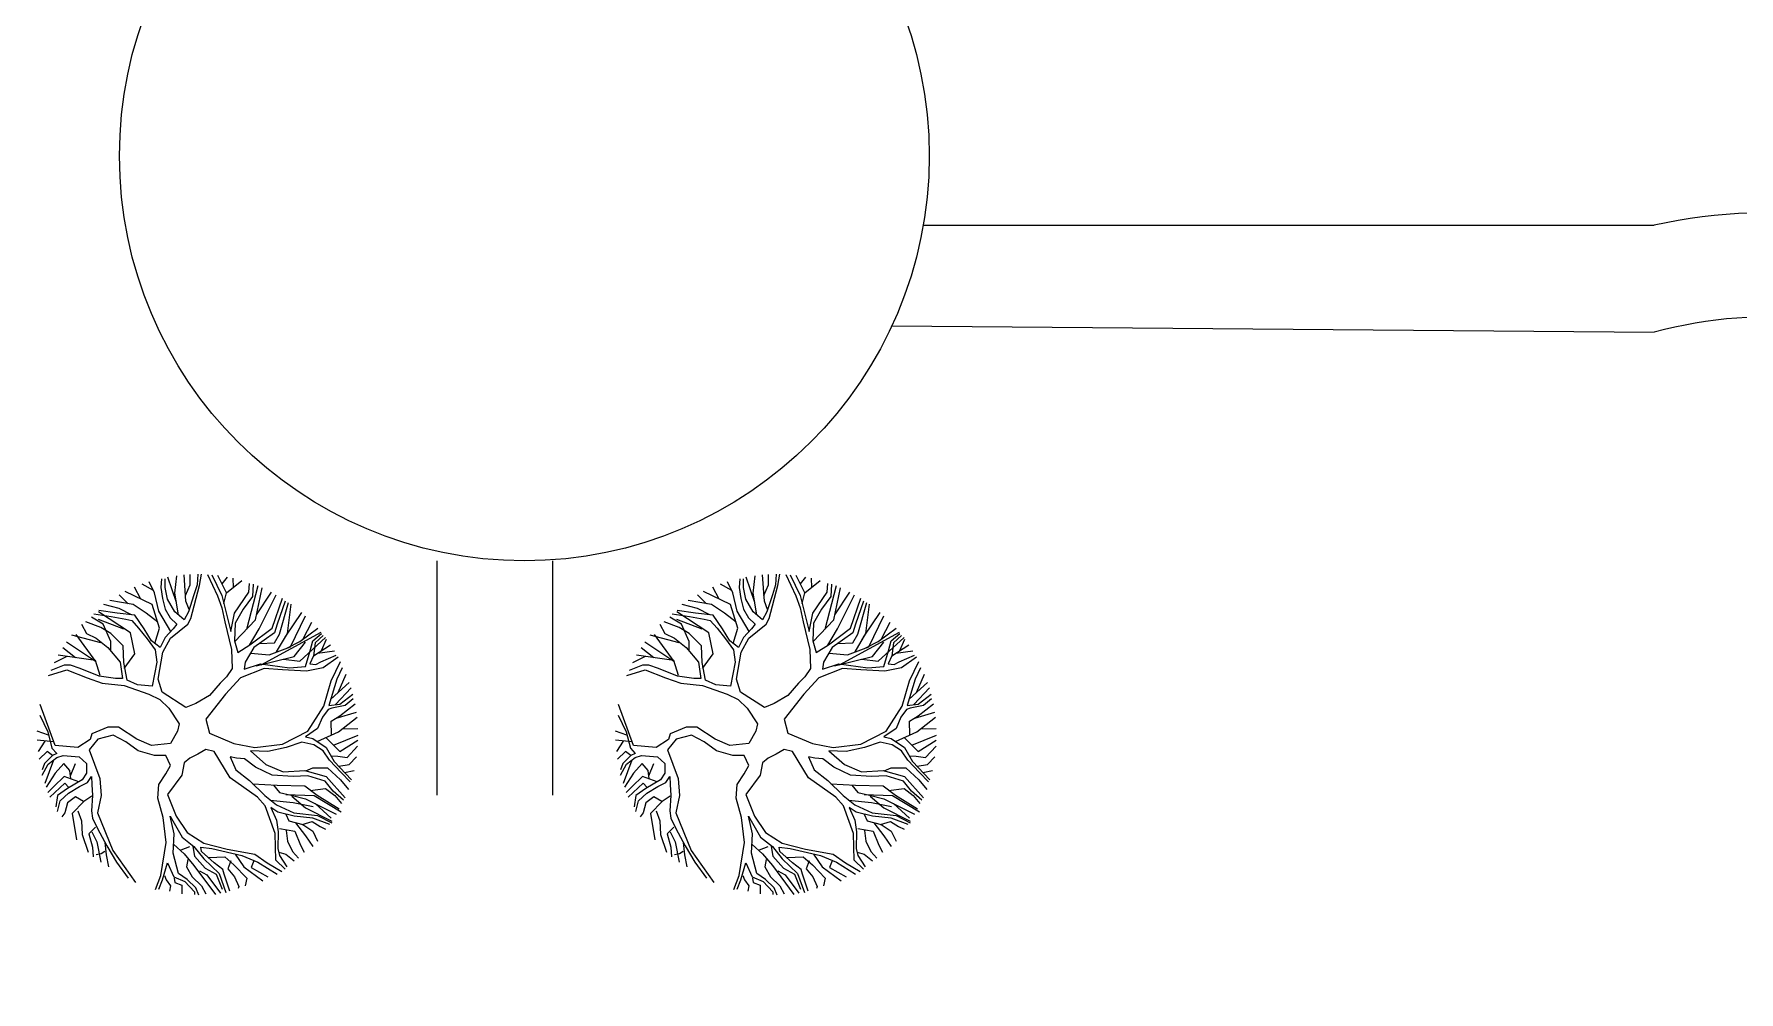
# Model space of a CAD drawing. Extents: x -93062 to 326984, y -142534 to 91021.
# Drawn here: x -56384 to -55694, y 83243 to 83631 of the extents above; entities that cross this region are included whole.
import ezdxf
from ezdxf.enums import TextEntityAlignment as Align

# ---------------------------------------------------------------- set-up
doc = ezdxf.new("R2010")
doc.units = 0
doc.header["$LTSCALE"] = 1000
doc.header["$MEASUREMENT"] = 0
doc.layers.get('0').update_dxf_attribs({"color": 8})
doc.styles.add('COMPLEX', font='COMPLEX')
doc.styles.add('hz', font='GEDITXT', dxfattribs={"width": 0.8, "bigfont": 'DXT'})
doc.styles.add('SIMPLEX', font='GEDITXT', dxfattribs={"height": 0.2, "bigfont": 'DXT'})
doc.styles.get("Standard").update_dxf_attribs({"font": 'gbenor.shx', "bigfont": 'gbcbig.shx'})

# ---------------------------------------------------------------- blocks, each defined once
blk = doc.blocks.new('A$C672165B9')
at = {"color": 251}
for p, q in [((5879.2, 17651.7), (6674.3, 17651.8)), ((5845, 17542.2), (6674.3, 17535.2)), ((5350.3, 17286.8), (5350.3, 17032.1)), ((5476.1, 17286.8), (5476.1, 17032.1)), ((5043.3, 17252.1), (5037.4, 17264)), ((5050.7, 17267.1), (5050, 17257.8)), ((5054.7, 17257.8), (5054.7, 17267.1)), ((5067, 17241.5), (5057.8, 17269.1)), ((5065.4, 17251.4), (5067.3, 17270.6)), ((5077.4, 17242.7), (5075.4, 17271.5)), ((5082.1, 17260.7), (5082.1, 17272)), ((5090.1, 17272.1), (5089.5, 17260.7)), ((5092.1, 17260), (5094.2, 17272.1)), ((5100.9, 17271.8), (5111.5, 17248.5)), ((5105.5, 17271.4), (5116.2, 17249.2)), ((5121.6, 17252.1), (5112, 17270.7)), ((5116.7, 17261.7), (5122.7, 17269.1)), ((5121.6, 17252.1), (5138.2, 17265.4)), ((5128.9, 17257.9), (5128.8, 17267.8)), ((5145.6, 17252.8), (5146.3, 17262.1)), ((5672.3, 17252.1), (5666.4, 17264)), ((5679.7, 17267.1), (5679, 17257.8)), ((5683.7, 17257.8), (5683.7, 17267.1)), ((5696, 17241.5), (5686.8, 17269.1)), ((5694.4, 17251.4), (5696.3, 17270.6)), ((5706.4, 17242.7), (5704.4, 17271.5)), ((5711.1, 17260.7), (5711.1, 17272)), ((5719.2, 17272.1), (5718.5, 17260.7)), ((5721.1, 17260), (5723.2, 17272.1)), ((5729.9, 17271.8), (5740.5, 17248.5)), ((5734.5, 17271.4), (5745.2, 17249.2)), ((5750.6, 17252.1), (5741, 17270.7)), ((5745.7, 17261.7), (5751.7, 17269.1)), ((5750.6, 17252.1), (5767.2, 17265.4)), ((5757.9, 17257.9), (5757.8, 17267.8)), ((5774.7, 17252.8), (5775.3, 17262.1)), ((5019.9, 17239.2), (4994.4, 17243.6)), ((5014.5, 17240.1), (5004.8, 17249.9)), ((5040.7, 17239.2), (5011.3, 17253.3)), ((5028.1, 17245.2), (5021.5, 17258.1)), ((5042.1, 17254.6), (5029.7, 17261.4)), ((5048, 17232), (5043.3, 17252.1)), ((5050, 17257.8), (5052, 17245.6)), ((5052, 17245.6), (5054.7, 17234.1)), ((5057.4, 17244.9), (5054.7, 17257.8)), ((5065.4, 17231.3), (5057.4, 17244.9)), ((5069.1, 17228.1), (5065.4, 17251.4)), ((5077, 17249.2), (5082.1, 17260.7)), ((5086.1, 17249.9), (5080.1, 17231.3)), ((5082.8, 17224.1), (5092.1, 17260)), ((5089.5, 17260.7), (5086.1, 17249.9)), ((5111.5, 17248.5), (5116.2, 17235.6)), ((5116.2, 17249.2), (5126.3, 17209.8)), ((5118.5, 17240.3), (5121.6, 17252.1)), ((5130.3, 17229.9), (5145.6, 17252.8)), ((5149.7, 17247.8), (5139.6, 17234.1)), ((5143.5, 17212.6), (5155.9, 17259.9)), ((5150.3, 17261.4), (5149.7, 17247.8)), ((5153, 17222.7), (5160.2, 17257.4)), ((5154.1, 17227.9), (5170.4, 17252.6)), ((5157, 17212.7), (5175.6, 17249.7)), ((5171.1, 17213.4), (5182.4, 17246.3)), ((5648.9, 17239.2), (5623.4, 17243.6)), ((5643.5, 17240.1), (5633.8, 17249.9)), ((5669.7, 17239.2), (5640.3, 17253.3)), ((5657.1, 17245.2), (5650.5, 17258.1)), ((5671.1, 17254.6), (5658.7, 17261.4)), ((5677, 17232), (5672.3, 17252.1)), ((5679, 17257.8), (5681, 17245.6)), ((5681, 17245.6), (5683.7, 17234.1)), ((5686.4, 17244.9), (5683.7, 17257.8)), ((5694.4, 17231.3), (5686.4, 17244.9)), ((5698.1, 17228.1), (5694.4, 17251.4)), ((5706, 17249.2), (5711.1, 17260.7)), ((5715.1, 17249.9), (5709.1, 17231.3)), ((5711.8, 17224.1), (5721.1, 17260)), ((5718.5, 17260.7), (5715.1, 17249.9)), ((5740.5, 17248.5), (5745.2, 17235.6)), ((5745.2, 17249.2), (5755.3, 17209.8)), ((5747.5, 17240.3), (5750.6, 17252.1)), ((5759.3, 17229.9), (5774.7, 17252.8)), ((5778.7, 17247.8), (5768.6, 17234.1)), ((5772.5, 17212.6), (5785, 17259.9)), ((5779.3, 17261.4), (5778.7, 17247.8)), ((5782, 17222.7), (5789.2, 17257.4)), ((5783.1, 17227.9), (5799.4, 17252.6)), ((5786, 17212.7), (5804.6, 17249.7)), ((5800.1, 17213.4), (5811.4, 17246.3)), ((4987.3, 17217.8), (4974.6, 17225.4)), ((4977.1, 17229.1), (4995.9, 17226.3)), ((5017.2, 17208.4), (4982.2, 17231.3)), ((5002.5, 17229.9), (4982.5, 17232.7)), ((5004.6, 17234.9), (4988, 17239.2)), ((4995.9, 17226.3), (5011.9, 17223.4)), ((5021.9, 17227.7), (5002.5, 17229.9)), ((5018, 17228.1), (5004.6, 17234.9)), ((5034, 17229.9), (5019.9, 17239.2)), ((5032, 17212.7), (5021.9, 17227.7)), ((5046.6, 17220.1), (5034, 17229.9)), ((5048.7, 17213.4), (5040.7, 17239.2)), ((5060.8, 17209.8), (5048, 17232)), ((5054.7, 17234.1), (5060.1, 17224.8)), ((5075.4, 17222.7), (5065.4, 17231.3)), ((5080.1, 17231.3), (5075.4, 17222.7)), ((5080.9, 17233.7), (5077.4, 17242.7)), ((5116.2, 17235.6), (5119.6, 17220.5)), ((5126.3, 17209.8), (5130.3, 17229.9)), ((5139.6, 17234.1), (5130.9, 17219.1)), ((5185.1, 17242.7), (5176.4, 17217.7)), ((5179.1, 17206.9), (5189, 17241.4)), ((5186.1, 17204.8), (5203.2, 17230.5)), ((5187.8, 17207.6), (5191.7, 17239.5)), ((5191.1, 17193.3), (5207.2, 17227)), ((5616.3, 17217.8), (5603.6, 17225.4)), ((5606.1, 17229.1), (5624.9, 17226.3)), ((5646.2, 17208.4), (5611.2, 17231.3)), ((5631.5, 17229.9), (5611.5, 17232.7)), ((5633.6, 17234.9), (5617, 17239.2)), ((5624.9, 17226.3), (5640.9, 17223.4)), ((5650.9, 17227.7), (5631.5, 17229.9)), ((5647, 17228.1), (5633.6, 17234.9)), ((5663, 17229.9), (5648.9, 17239.2)), ((5661, 17212.7), (5650.9, 17227.7)), ((5675.6, 17220.1), (5663, 17229.9)), ((5677.7, 17213.4), (5669.7, 17239.2)), ((5689.8, 17209.8), (5677, 17232)), ((5683.7, 17234.1), (5689.1, 17224.8)), ((5704.4, 17222.7), (5694.4, 17231.3)), ((5709.1, 17231.3), (5704.4, 17222.7)), ((5709.9, 17233.7), (5706.4, 17242.7)), ((5745.2, 17235.6), (5748.6, 17220.5)), ((5755.3, 17209.8), (5759.3, 17229.9)), ((5768.6, 17234.1), (5759.9, 17219.1)), ((5814.1, 17242.7), (5805.4, 17217.7)), ((5808.1, 17206.9), (5818, 17241.4)), ((5815.1, 17204.8), (5832.2, 17230.5)), ((5816.8, 17207.6), (5820.7, 17239.5)), ((5820.1, 17193.3), (5836.2, 17227)), ((4957.7, 17206.8), (4978.8, 17177.3)), ((4963.8, 17217.7), (4969.1, 17207.6)), ((4984.7, 17214.4), (4968.4, 17220.5)), ((4969.1, 17207.6), (4979.8, 17202.6)), ((5009.8, 17212.3), (4982.2, 17222.8)), ((4995.7, 17207.7), (4984.7, 17214.4)), ((4995.7, 17199.2), (4987.3, 17217.8)), ((5009.2, 17194.2), (4995.7, 17207.7)), ((5011.9, 17223.4), (5018.6, 17222)), ((5021.8, 17185.7), (5017.2, 17208.4)), ((5018.6, 17222), (5025.9, 17213.4)), ((5025.9, 17213.4), (5035.3, 17201.8)), ((5040, 17199.8), (5032, 17212.7)), ((5043.6, 17197), (5048.7, 17213.4)), ((5063.4, 17212.7), (5054.7, 17203.3)), ((5060.1, 17224.8), (5067.4, 17217.7)), ((5060.7, 17202.6), (5079.5, 17217.7)), ((5067.4, 17217.7), (5063.4, 17212.7)), ((5079.5, 17217.7), (5082.8, 17224.1)), ((5119.6, 17220.5), (5126.9, 17190.4)), ((5130.9, 17219.1), (5130.3, 17199.8)), ((5130.5, 17198.9), (5153, 17222.7)), ((5146.3, 17195), (5157, 17212.7)), ((5147, 17195.5), (5171.1, 17213.4)), ((5173.7, 17208.4), (5151, 17192.6)), ((5159.1, 17173.8), (5224.3, 17209.3)), ((5176.4, 17217.7), (5173.7, 17208.4)), ((5173.7, 17197.6), (5179.1, 17206.9)), ((5176, 17187.7), (5187.8, 17207.6)), ((5201.2, 17199), (5220.7, 17213.4)), ((5205, 17201.9), (5214.3, 17220.2)), ((5215.2, 17199.8), (5224.6, 17207.6)), ((5586.7, 17206.8), (5607.8, 17177.3)), ((5592.8, 17217.7), (5598.1, 17207.6)), ((5613.7, 17214.4), (5597.4, 17220.5)), ((5598.1, 17207.6), (5608.8, 17202.6)), ((5638.8, 17212.3), (5611.2, 17222.8)), ((5624.7, 17207.7), (5613.7, 17214.4)), ((5624.7, 17199.2), (5616.3, 17217.8)), ((5638.2, 17194.2), (5624.7, 17207.7)), ((5640.9, 17223.4), (5647.6, 17222)), ((5650.8, 17185.7), (5646.2, 17208.4)), ((5647.6, 17222), (5655, 17213.4)), ((5655, 17213.4), (5664.3, 17201.8)), ((5669, 17199.8), (5661, 17212.7)), ((5672.6, 17197), (5677.7, 17213.4)), ((5692.4, 17212.7), (5683.7, 17203.3)), ((5689.1, 17224.8), (5696.4, 17217.7)), ((5689.7, 17202.6), (5708.5, 17217.7)), ((5696.4, 17217.7), (5692.4, 17212.7)), ((5708.5, 17217.7), (5711.8, 17224.1)), ((5748.6, 17220.5), (5755.9, 17190.4)), ((5759.9, 17219.1), (5759.3, 17199.8)), ((5759.5, 17198.9), (5782, 17222.7)), ((5775.3, 17195), (5786, 17212.7)), ((5776, 17195.5), (5800.1, 17213.4)), ((5802.7, 17208.4), (5780, 17192.6)), ((5788.1, 17173.8), (5853.3, 17209.3)), ((5805.4, 17217.7), (5802.7, 17208.4)), ((5802.7, 17197.6), (5808.1, 17206.9)), ((5805, 17187.7), (5816.8, 17207.6)), ((5830.2, 17199), (5849.7, 17213.4)), ((5834, 17201.9), (5843.3, 17220.2)), ((5844.2, 17199.8), (5853.6, 17207.6)), ((4957.1, 17181.4), (4943.4, 17192.2)), ((4978.8, 17177.3), (4947.5, 17198.2)), ((4984.7, 17197.5), (4953.1, 17205.8)), ((4979.8, 17202.6), (4992.5, 17192.6)), ((4992.5, 17192.6), (5005.8, 17176.5)), ((4995.7, 17189.1), (4995.7, 17199.2)), ((5009.9, 17176.1), (5009.2, 17194.2)), ((5035.3, 17201.8), (5043.8, 17190)), ((5049.4, 17192.6), (5040, 17199.8)), ((5043.8, 17190), (5045.5, 17176.5)), ((5054.7, 17203.3), (5049.4, 17192.6)), ((5052.2, 17187.4), (5060.7, 17202.6)), ((5126.9, 17190.4), (5127.6, 17169.7)), ((5130.3, 17199.8), (5133.6, 17186.9)), ((5133.6, 17186.9), (5147, 17195.5)), ((5151, 17192.6), (5141.6, 17176.5)), ((5157.2, 17196.9), (5173.7, 17197.6)), ((5167.7, 17184.7), (5191.1, 17193.3)), ((5183.6, 17200.6), (5186.1, 17204.8)), ((5186.9, 17191.8), (5201.2, 17199)), ((5195.1, 17182.6), (5207.2, 17198.3)), ((5201.2, 17177.5), (5229.3, 17203.4)), ((5207.2, 17171.8), (5212.5, 17189)), ((5212.5, 17189), (5215.2, 17199.8)), ((5217.9, 17197.6), (5215.9, 17183.3)), ((5215.9, 17183.3), (5234.6, 17195.4)), ((5226.6, 17205.5), (5217.9, 17197.6)), ((5220.3, 17186.2), (5238.8, 17188.8)), ((5224.9, 17189.2), (5230.3, 17201.5)), ((5586.1, 17181.4), (5572.4, 17192.2)), ((5607.8, 17177.3), (5576.5, 17198.2)), ((5613.7, 17197.5), (5582.1, 17205.8)), ((5608.8, 17202.6), (5621.5, 17192.6)), ((5621.5, 17192.6), (5634.8, 17176.5)), ((5624.7, 17189.1), (5624.7, 17199.2)), ((5638.9, 17176.1), (5638.2, 17194.2)), ((5664.3, 17201.8), (5672.8, 17190)), ((5678.4, 17192.6), (5669, 17199.8)), ((5672.8, 17190), (5674.5, 17176.5)), ((5683.7, 17203.3), (5678.4, 17192.6)), ((5681.2, 17187.4), (5689.7, 17202.6)), ((5755.9, 17190.4), (5756.6, 17169.7)), ((5759.3, 17199.8), (5762.6, 17186.9)), ((5762.6, 17186.9), (5776, 17195.5)), ((5780, 17192.6), (5770.6, 17176.5)), ((5786.2, 17196.9), (5802.7, 17197.6)), ((5796.7, 17184.7), (5820.1, 17193.3)), ((5812.6, 17200.6), (5815.1, 17204.8)), ((5815.9, 17191.8), (5830.2, 17199)), ((5824.1, 17182.6), (5836.2, 17198.3)), ((5830.2, 17177.5), (5858.3, 17203.4)), ((5836.2, 17171.8), (5841.5, 17189)), ((5841.5, 17189), (5844.2, 17199.8)), ((5846.9, 17197.6), (5844.9, 17183.3)), ((5844.9, 17183.3), (5863.6, 17195.4)), ((5855.6, 17205.5), (5846.9, 17197.6)), ((5849.3, 17186.2), (5867.8, 17188.8)), ((5853.9, 17189.2), (5859.3, 17201.5)), ((4945, 17173.3), (4930.3, 17167.5)), ((4947.9, 17182.7), (4934.1, 17175.8)), ((4979.1, 17178.3), (4938.5, 17184)), ((4951.7, 17173.3), (4945, 17173.3)), ((4962.4, 17169.7), (4951.7, 17173.3)), ((4983, 17161.3), (4962.4, 17169.7)), ((4984.2, 17162), (4979.1, 17178.3)), ((5005.8, 17176.5), (5008.3, 17158.8)), ((5013.4, 17157.1), (5009.9, 17176.1)), ((5010.2, 17169.7), (5021.8, 17185.7)), ((5045.5, 17176.5), (5040.7, 17150.3)), ((5047.3, 17158.2), (5052.2, 17187.4)), ((5127.6, 17169.7), (5121.4, 17160.5)), ((5162.4, 17169.7), (5136.5, 17159.6)), ((5141.6, 17176.5), (5140.8, 17168.9)), ((5140.8, 17168.9), (5158.5, 17174.8)), ((5147.8, 17186.4), (5167.7, 17184.7)), ((5153.6, 17172.4), (5195.1, 17182.6)), ((5158.5, 17174.8), (5189.8, 17170.4)), ((5182.4, 17168.2), (5162.4, 17169.7)), ((5183.4, 17179.7), (5201.2, 17177.5)), ((5189.8, 17170.4), (5207.2, 17171.8)), ((5226.6, 17170.4), (5208.5, 17166.8)), ((5215.9, 17183.3), (5211.9, 17174.7)), ((5211.9, 17174.7), (5218.5, 17174)), ((5218.5, 17174), (5223.9, 17176.8)), ((5223.9, 17176.8), (5240.6, 17184)), ((5242.8, 17181.9), (5226.6, 17170.4)), ((5235.3, 17156.1), (5245.4, 17177.2)), ((5247.3, 17170.4), (5241.3, 17158.2)), ((5574, 17173.3), (5559.3, 17167.5)), ((5576.9, 17182.7), (5563.1, 17175.8)), ((5608.1, 17178.3), (5567.5, 17184)), ((5580.7, 17173.3), (5574, 17173.3)), ((5591.4, 17169.7), (5580.7, 17173.3)), ((5612, 17161.3), (5591.4, 17169.7)), ((5613.2, 17162), (5608.1, 17178.3)), ((5634.8, 17176.5), (5637.4, 17158.8)), ((5642.4, 17157.1), (5638.9, 17176.1)), ((5639.2, 17169.7), (5650.8, 17185.7)), ((5674.5, 17176.5), (5669.7, 17150.3)), ((5676.3, 17158.2), (5681.2, 17187.4)), ((5756.6, 17169.7), (5750.4, 17160.5)), ((5791.4, 17169.7), (5765.6, 17159.6)), ((5770.6, 17176.5), (5769.8, 17168.9)), ((5769.8, 17168.9), (5787.5, 17174.8)), ((5776.8, 17186.4), (5796.7, 17184.7)), ((5782.7, 17172.4), (5824.1, 17182.6)), ((5787.5, 17174.8), (5818.8, 17170.4)), ((5811.4, 17168.2), (5791.4, 17169.7)), ((5812.4, 17179.7), (5830.2, 17177.5)), ((5818.8, 17170.4), (5836.2, 17171.8)), ((5855.6, 17170.4), (5837.5, 17166.8)), ((5844.9, 17183.3), (5840.9, 17174.7)), ((5840.9, 17174.7), (5847.5, 17174)), ((5847.5, 17174), (5852.9, 17176.8)), ((5852.9, 17176.8), (5869.6, 17184)), ((5871.8, 17181.9), (5855.6, 17170.4)), ((5864.3, 17156.1), (5874.4, 17177.2)), ((5876.3, 17170.4), (5870.3, 17158.2)), ((4927.9, 17161.9), (4947.7, 17168.2)), ((4947.7, 17168.2), (4969.8, 17159.6)), ((4969.8, 17159.6), (4986.4, 17153.7)), ((5000.8, 17158.8), (4983, 17161.3)), ((4986.4, 17153.7), (5010, 17151.2)), ((5008.3, 17158.8), (5000.8, 17158.8)), ((5010, 17151.2), (5037, 17141.9)), ((5024.6, 17151.8), (5013.4, 17157.1)), ((5040.7, 17150.3), (5024.6, 17151.8)), ((5051.4, 17143.9), (5047.3, 17158.2)), ((5114.6, 17153.7), (5102.9, 17140.3)), ((5121.4, 17160.5), (5114.6, 17153.7)), ((5136.5, 17159.6), (5120.5, 17141.9)), ((5208.5, 17166.8), (5182.4, 17168.2)), ((5227.2, 17128.8), (5235.3, 17156.1)), ((5241.3, 17158.2), (5232.6, 17129.5)), ((5242.9, 17143.5), (5251.6, 17163.5)), ((5243.3, 17143.9), (5255, 17154.5)), ((5556.9, 17161.9), (5576.7, 17168.2)), ((5576.7, 17168.2), (5598.8, 17159.6)), ((5598.8, 17159.6), (5615.4, 17153.7)), ((5629.8, 17158.8), (5612, 17161.3)), ((5615.4, 17153.7), (5639, 17151.2)), ((5637.4, 17158.8), (5629.8, 17158.8)), ((5639, 17151.2), (5666, 17141.9)), ((5653.6, 17151.8), (5642.4, 17157.1)), ((5669.7, 17150.3), (5653.6, 17151.8)), ((5680.4, 17143.9), (5676.3, 17158.2)), ((5743.6, 17153.7), (5731.9, 17140.3)), ((5750.4, 17160.5), (5743.6, 17153.7)), ((5765.6, 17159.6), (5749.5, 17141.9)), ((5837.5, 17166.8), (5811.4, 17168.2)), ((5856.2, 17128.8), (5864.3, 17156.1)), ((5870.3, 17158.2), (5861.6, 17129.5)), ((5871.9, 17143.5), (5880.6, 17163.5)), ((5872.3, 17143.9), (5884, 17154.5)), ((5037, 17141.9), (5048.8, 17136)), ((5048.8, 17136), (5058.7, 17126.7)), ((5077.4, 17127.4), (5051.4, 17143.9)), ((5102.9, 17140.3), (5088.1, 17131.7)), ((5120.5, 17141.9), (5098.8, 17114.5)), ((5234.5, 17135.9), (5243.3, 17143.9)), ((5240.1, 17130.4), (5256.9, 17148.8)), ((5244.6, 17131), (5258.7, 17141.7)), ((5259.3, 17136.7), (5250.6, 17129.5)), ((5666, 17141.9), (5677.8, 17136)), ((5677.8, 17136), (5687.7, 17126.7)), ((5706.4, 17127.4), (5680.4, 17143.9)), ((5731.9, 17140.3), (5717.1, 17131.7)), ((5749.5, 17141.9), (5727.8, 17114.5)), ((5863.5, 17135.9), (5872.3, 17143.9)), ((5869.1, 17130.4), (5885.9, 17148.8)), ((5873.6, 17131), (5887.7, 17141.7)), ((5888.3, 17136.7), (5879.6, 17129.5)), ((4918.3, 17118.8), (4927, 17100.9)), ((4929.7, 17100.9), (4918.7, 17130.5)), ((5058.7, 17126.7), (5070.1, 17109.5)), ((5088.1, 17131.7), (5077.4, 17127.4)), ((5098.8, 17114.5), (5102.9, 17099.5)), ((5209.8, 17101.6), (5227.2, 17128.8)), ((5225.9, 17116.7), (5220.5, 17104.5)), ((5231.9, 17125.2), (5225.9, 17116.7)), ((5235.9, 17126.7), (5231.9, 17125.2)), ((5232.6, 17129.5), (5244.6, 17131)), ((5235.3, 17112.3), (5244.6, 17118.1)), ((5250.6, 17129.5), (5235.9, 17126.7)), ((5240.9, 17115.8), (5262.8, 17122.3)), ((5243.3, 17100.9), (5263.5, 17116.7)), ((5244.6, 17118.1), (5261.3, 17131.3)), ((5547.3, 17118.8), (5556, 17100.9)), ((5558.7, 17100.9), (5547.7, 17130.5)), ((5687.7, 17126.7), (5699.1, 17109.5)), ((5717.1, 17131.7), (5706.4, 17127.4)), ((5727.8, 17114.5), (5731.9, 17099.5)), ((5838.9, 17101.6), (5856.2, 17128.8)), ((5854.9, 17116.7), (5849.6, 17104.5)), ((5860.9, 17125.2), (5854.9, 17116.7)), ((5864.9, 17126.7), (5860.9, 17125.2)), ((5861.6, 17129.5), (5873.6, 17131)), ((5864.3, 17112.3), (5873.6, 17118.1)), ((5879.6, 17129.5), (5864.9, 17126.7)), ((5869.9, 17115.8), (5891.8, 17122.3)), ((5872.3, 17100.9), (5892.5, 17116.7)), ((5873.6, 17118.1), (5890.3, 17131.3)), ((4927.9, 17097.2), (4915.7, 17101.6)), ((4927, 17100.9), (4931.6, 17083)), ((4935, 17085.8), (4929.7, 17100.9)), ((4975.1, 17098.7), (4973.1, 17092.3)), ((4992.5, 17105.9), (4975.1, 17098.7)), ((4998.2, 17097.2), (4981.4, 17093)), ((5003.9, 17105.9), (4992.5, 17105.9)), ((5011.9, 17090.1), (4998.2, 17097.2)), ((5023.9, 17093), (5003.9, 17105.9)), ((5068.2, 17101.5), (5060.7, 17088)), ((5070.1, 17109.5), (5068.2, 17101.5)), ((5102.9, 17099.5), (5129.6, 17088)), ((5182.4, 17087.3), (5209.8, 17101.6)), ((5220.5, 17104.5), (5207.2, 17095.2)), ((5207.2, 17095.2), (5215.2, 17093.7)), ((5220.2, 17090.3), (5243.3, 17100.9)), ((5235.6, 17097.4), (5235.3, 17112.3)), ((5237.7, 17086.3), (5264.6, 17097.3)), ((5247.3, 17104), (5264.4, 17104.4)), ((5556.9, 17097.2), (5544.7, 17101.6)), ((5556, 17100.9), (5560.7, 17083)), ((5564, 17085.8), (5558.7, 17100.9)), ((5604.1, 17098.7), (5602.1, 17092.3)), ((5621.5, 17105.9), (5604.1, 17098.7)), ((5627.2, 17097.2), (5610.4, 17093)), ((5632.9, 17105.9), (5621.5, 17105.9)), ((5640.9, 17090.1), (5627.2, 17097.2)), ((5652.9, 17093), (5632.9, 17105.9)), ((5697.2, 17101.5), (5689.7, 17088)), ((5699.1, 17109.5), (5697.2, 17101.5)), ((5731.9, 17099.5), (5758.6, 17088)), ((5811.4, 17087.3), (5838.9, 17101.6)), ((5849.6, 17104.5), (5836.2, 17095.2)), ((5836.2, 17095.2), (5844.2, 17093.7)), ((5849.2, 17090.3), (5872.3, 17100.9)), ((5864.6, 17097.4), (5864.3, 17112.3)), ((5866.7, 17086.3), (5893.6, 17097.3)), ((5876.3, 17104), (5893.4, 17104.4)), ((4933.6, 17089.9), (4915.7, 17091.6)), ((4923.7, 17090.8), (4916.6, 17079.3)), ((4926.3, 17079.4), (4917.7, 17071)), ((4932.3, 17075.1), (4926.3, 17079.4)), ((4931.6, 17083), (4937, 17077.2)), ((4937, 17077.2), (4932.3, 17075.1)), ((4959.7, 17083.7), (4935, 17085.8)), ((4973.1, 17092.3), (4959.7, 17083.7)), ((4981.4, 17093), (4972.1, 17081.2)), ((4972.1, 17081.2), (4983.8, 17050)), ((5025.3, 17080.1), (5011.9, 17090.1)), ((5040, 17085.8), (5023.9, 17093)), ((5043.3, 17075.1), (5025.3, 17080.1)), ((5060.7, 17088), (5040, 17085.8)), ((5060.7, 17088), (5060.7, 17088)), ((5098.8, 17081.5), (5090.1, 17076.5)), ((5108.2, 17079.4), (5098.8, 17081.5)), ((5125.6, 17050.7), (5108.2, 17079.4)), ((5129.6, 17088), (5152.3, 17083.7)), ((5166.4, 17079.4), (5147.7, 17080.1)), ((5147.7, 17080.1), (5164.4, 17065.1)), ((5152.3, 17083.7), (5182.4, 17087.3)), ((5186.4, 17083.7), (5166.4, 17079.4)), ((5203.2, 17089.4), (5186.4, 17083.7)), ((5216.5, 17086.6), (5203.2, 17089.4)), ((5215.2, 17093.7), (5229.9, 17083.7)), ((5226.6, 17080.1), (5216.5, 17086.6)), ((5233.3, 17070.1), (5226.6, 17080.1)), ((5229.5, 17094.6), (5244.6, 17079.4)), ((5229.9, 17083.7), (5238.6, 17068.6)), ((5244.6, 17079.4), (5264.4, 17091.6)), ((5252.7, 17072.9), (5264.1, 17085.1)), ((5562.6, 17089.9), (5544.7, 17091.6)), ((5552.7, 17090.8), (5545.6, 17079.3)), ((5555.3, 17079.4), (5546.7, 17071)), ((5561.3, 17075.1), (5555.3, 17079.4)), ((5560.7, 17083), (5566, 17077.2)), ((5566, 17077.2), (5561.3, 17075.1)), ((5588.7, 17083.7), (5564, 17085.8)), ((5602.1, 17092.3), (5588.7, 17083.7)), ((5610.4, 17093), (5601.1, 17081.2)), ((5601.1, 17081.2), (5612.8, 17050)), ((5654.3, 17080.1), (5640.9, 17090.1)), ((5669, 17085.8), (5652.9, 17093)), ((5672.3, 17075.1), (5654.3, 17080.1)), ((5689.7, 17088), (5669, 17085.8)), ((5689.7, 17088), (5689.7, 17088)), ((5727.8, 17081.5), (5719.2, 17076.5)), ((5737.2, 17079.4), (5727.8, 17081.5)), ((5754.6, 17050.7), (5737.2, 17079.4)), ((5758.6, 17088), (5781.3, 17083.7)), ((5795.4, 17079.4), (5776.7, 17080.1)), ((5776.7, 17080.1), (5793.4, 17065.1)), ((5781.3, 17083.7), (5811.4, 17087.3)), ((5815.4, 17083.7), (5795.4, 17079.4)), ((5832.2, 17089.4), (5815.4, 17083.7)), ((5845.5, 17086.6), (5832.2, 17089.4)), ((5844.2, 17093.7), (5858.9, 17083.7)), ((5855.6, 17080.1), (5845.5, 17086.6)), ((5862.3, 17070.1), (5855.6, 17080.1)), ((5858.5, 17094.6), (5873.6, 17079.4)), ((5858.9, 17083.7), (5867.6, 17068.6)), ((5873.6, 17079.4), (5893.4, 17091.6)), ((5881.7, 17072.9), (5893.1, 17085.1)), ((4923.6, 17066.5), (4921, 17059.3)), ((4921, 17053.6), (4927.6, 17065.8)), ((4932.3, 17075.1), (4923.6, 17066.5)), ((4933.2, 17070), (4923.9, 17044.6)), ((4927.6, 17065.8), (4937, 17072.9)), ((4944.4, 17066.5), (4935, 17055.7)), ((4937, 17072.9), (4943.7, 17075.1)), ((4943.7, 17075.1), (4961.1, 17073.6)), ((4951, 17058.6), (4944.4, 17066.5)), ((4952.2, 17049.6), (4951, 17058.6)), ((4951.8, 17053), (4957.1, 17066.5)), ((4961.1, 17073.6), (4969.1, 17066.5)), ((4969.1, 17066.5), (4969.1, 17055.7)), ((5055.4, 17075.1), (5043.3, 17075.1)), ((5060.7, 17064.3), (5055.4, 17075.1)), ((5055.4, 17055), (5060.7, 17064.3)), ((5075.4, 17067.2), (5072.8, 17053.6)), ((5081.4, 17072.2), (5075.4, 17067.2)), ((5090.1, 17076.5), (5081.4, 17072.2)), ((5132.3, 17072.2), (5125.6, 17073.6)), ((5125.6, 17073.6), (5131.6, 17059.3)), ((5131.6, 17059.3), (5146.3, 17047.9)), ((5141, 17071.5), (5132.3, 17072.2)), ((5153, 17062.2), (5141, 17071.5)), ((5171.1, 17053.6), (5153, 17062.2)), ((5164.4, 17065.1), (5183.1, 17057.2)), ((5183.1, 17057.2), (5206.5, 17058.6)), ((5206.5, 17058.6), (5229.9, 17052.2)), ((5207.7, 17058.3), (5215.2, 17061.5)), ((5215.2, 17061.5), (5231.2, 17061.5)), ((5231.2, 17061.5), (5245.3, 17048.6)), ((5246, 17056.5), (5233.3, 17070.1)), ((5235.1, 17074.6), (5242.6, 17074.4)), ((5238.6, 17068.6), (5257.3, 17048.6)), ((5242.6, 17074.4), (5252.7, 17072.9)), ((5243.6, 17063.3), (5254.7, 17065.1)), ((5249.9, 17056.5), (5260.2, 17058.9)), ((5254.7, 17065.1), (5262.9, 17073.7)), ((5552.6, 17066.5), (5550, 17059.3)), ((5550, 17053.6), (5556.6, 17065.8)), ((5561.3, 17075.1), (5552.6, 17066.5)), ((5562.2, 17070), (5552.9, 17044.6)), ((5556.6, 17065.8), (5566, 17072.9)), ((5573.4, 17066.5), (5564, 17055.7)), ((5566, 17072.9), (5572.7, 17075.1)), ((5572.7, 17075.1), (5590.1, 17073.6)), ((5580.1, 17058.6), (5573.4, 17066.5)), ((5581.3, 17049.6), (5580.1, 17058.6)), ((5580.8, 17053), (5586.1, 17066.5)), ((5590.1, 17073.6), (5598.1, 17066.5)), ((5598.1, 17066.5), (5598.1, 17055.7)), ((5684.4, 17075.1), (5672.3, 17075.1)), ((5689.7, 17064.3), (5684.4, 17075.1)), ((5684.4, 17055), (5689.7, 17064.3)), ((5704.4, 17067.2), (5701.8, 17053.6)), ((5710.5, 17072.2), (5704.4, 17067.2)), ((5719.2, 17076.5), (5710.5, 17072.2)), ((5761.3, 17072.2), (5754.6, 17073.6)), ((5754.6, 17073.6), (5760.6, 17059.3)), ((5760.6, 17059.3), (5775.3, 17047.9)), ((5770, 17071.5), (5761.3, 17072.2)), ((5782, 17062.2), (5770, 17071.5)), ((5800.1, 17053.6), (5782, 17062.2)), ((5793.4, 17065.1), (5812.1, 17057.2)), ((5812.1, 17057.2), (5835.5, 17058.6)), ((5835.5, 17058.6), (5858.9, 17052.2)), ((5836.7, 17058.3), (5844.2, 17061.5)), ((5844.2, 17061.5), (5860.2, 17061.5)), ((5860.2, 17061.5), (5874.3, 17048.6)), ((5875, 17056.5), (5862.3, 17070.1)), ((5864.1, 17074.6), (5871.6, 17074.4)), ((5867.6, 17068.6), (5886.3, 17048.6)), ((5871.6, 17074.4), (5881.7, 17072.9)), ((5872.6, 17063.3), (5883.7, 17065.1)), ((5878.9, 17056.5), (5889.2, 17058.9)), ((5883.7, 17065.1), (5891.9, 17073.7)), ((4935, 17055.7), (4925.2, 17040.6)), ((4933.7, 17041.4), (4927.3, 17034.8)), ((4945.7, 17045), (4929.4, 17029.7)), ((4945, 17052.2), (4933.7, 17041.4)), ((4961, 17046.6), (4945, 17052.2)), ((4950, 17040.2), (4945.7, 17045)), ((4964.4, 17048.6), (4948.4, 17039.3)), ((4949.7, 17034.2), (4961.7, 17041.4)), ((4961.7, 17041.4), (4970.4, 17045.7)), ((4969.1, 17055.7), (4964.4, 17048.6)), ((4970.4, 17045.7), (4974.5, 17052.2)), ((4974.5, 17052.2), (4975.1, 17043.6)), ((4975.1, 17043.6), (4975.8, 17031.4)), ((4983.8, 17050), (4985.2, 17031.4)), ((5046.7, 17028.5), (5048, 17043.6)), ((5048, 17043.6), (5055.4, 17055)), ((5072.8, 17053.6), (5057.4, 17032.8)), ((5155.1, 17029.8), (5125.6, 17050.7)), ((5146.3, 17047.9), (5163, 17031.4)), ((5149.7, 17044.3), (5176.4, 17042.8)), ((5193.8, 17052.2), (5171.1, 17053.6)), ((5172.4, 17042.8), (5179.1, 17035)), ((5176.4, 17042.8), (5206.5, 17042.1)), ((5209.8, 17052.9), (5193.8, 17052.2)), ((5206.5, 17042.1), (5219.9, 17032.1)), ((5228.6, 17047.1), (5209.8, 17052.9)), ((5237.3, 17036.4), (5228.6, 17047.1)), ((5229.9, 17052.2), (5250.6, 17029.2)), ((5245.3, 17048.6), (5254, 17038)), ((5256, 17046.4), (5246, 17056.5)), ((5564, 17055.7), (5554.2, 17040.6)), ((5562.7, 17041.4), (5556.3, 17034.8)), ((5574.7, 17045), (5558.4, 17029.7)), ((5574, 17052.2), (5562.7, 17041.4)), ((5590, 17046.6), (5574, 17052.2)), ((5579, 17040.2), (5574.7, 17045)), ((5593.4, 17048.6), (5577.4, 17039.3)), ((5578.7, 17034.2), (5590.7, 17041.4)), ((5590.7, 17041.4), (5599.4, 17045.7)), ((5598.1, 17055.7), (5593.4, 17048.6)), ((5599.4, 17045.7), (5603.5, 17052.2)), ((5603.5, 17052.2), (5604.1, 17043.6)), ((5604.1, 17043.6), (5604.8, 17031.4)), ((5612.8, 17050), (5614.2, 17031.4)), ((5675.7, 17028.5), (5677, 17043.6)), ((5677, 17043.6), (5684.4, 17055)), ((5701.8, 17053.6), (5686.4, 17032.8)), ((5784.1, 17029.8), (5754.6, 17050.7)), ((5775.3, 17047.9), (5792, 17031.4)), ((5778.7, 17044.3), (5805.4, 17042.8)), ((5822.8, 17052.2), (5800.1, 17053.6)), ((5801.4, 17042.8), (5808.1, 17035)), ((5805.4, 17042.8), (5835.5, 17042.1)), ((5838.9, 17052.9), (5822.8, 17052.2)), ((5835.5, 17042.1), (5848.9, 17032.1)), ((5857.6, 17047.1), (5838.9, 17052.9)), ((5866.3, 17036.4), (5857.6, 17047.1)), ((5858.9, 17052.2), (5879.6, 17029.2)), ((5874.3, 17048.6), (5883, 17038)), ((5885, 17046.4), (5875, 17056.5)), ((4937.7, 17031.4), (4935.7, 17019.2)), ((4948.4, 17039.3), (4937.7, 17031.4)), ((4937.7, 17014.2), (4940.4, 17025.6)), ((4940.4, 17025.6), (4949.7, 17034.2)), ((4948.4, 17023.5), (4945.7, 17012.8)), ((4957.1, 17030), (4948.4, 17023.5)), ((4966.4, 17024.9), (4953.7, 17012)), ((4965.8, 17024.9), (4957.1, 17030)), ((4975.1, 17030.7), (4966.4, 17024.9)), ((4975.8, 17031.4), (4974.5, 17014.9)), ((4985.2, 17031.4), (4981.1, 17012.8)), ((5052.7, 17007.7), (5046.7, 17028.5)), ((5057.4, 17032.8), (5066.7, 17009.2)), ((5163.5, 17020.5), (5155.1, 17029.8)), ((5163, 17031.4), (5175.7, 17021.4)), ((5169.1, 17026.4), (5193.9, 17023.9)), ((5175.7, 17021.4), (5194.5, 17012.8)), ((5179.1, 17035), (5191.8, 17032.1)), ((5185.8, 17032.8), (5216.7, 17031.5)), ((5191.8, 17032.1), (5207.2, 17027.8)), ((5192.5, 17030.7), (5207.4, 17018)), ((5193.9, 17023.9), (5215.8, 17019.7)), ((5207.2, 17027.8), (5240.6, 17011.3)), ((5212.5, 17037.1), (5229.2, 17039.3)), ((5216.7, 17031.5), (5246.2, 17013.8)), ((5217.9, 17022.8), (5235.2, 17007.1)), ((5219.9, 17032.1), (5244, 17017)), ((5229.2, 17039.3), (5239.3, 17031.4)), ((5248.6, 17026.4), (5237.3, 17036.4)), ((5239.3, 17031.4), (5246.6, 17022.8)), ((5566.7, 17031.4), (5564.7, 17019.2)), ((5577.4, 17039.3), (5566.7, 17031.4)), ((5566.7, 17014.2), (5569.4, 17025.6)), ((5569.4, 17025.6), (5578.7, 17034.2)), ((5577.4, 17023.5), (5574.7, 17012.8)), ((5586.1, 17030), (5577.4, 17023.5)), ((5595.4, 17024.9), (5582.7, 17012)), ((5594.8, 17024.9), (5586.1, 17030)), ((5604.1, 17030.7), (5595.4, 17024.9)), ((5604.8, 17031.4), (5603.5, 17014.9)), ((5614.2, 17031.4), (5610.1, 17012.8)), ((5681.7, 17007.7), (5675.7, 17028.5)), ((5686.4, 17032.8), (5695.7, 17009.2)), ((5792.5, 17020.5), (5784.1, 17029.8)), ((5792, 17031.4), (5804.7, 17021.4)), ((5798.1, 17026.4), (5822.9, 17023.9)), ((5804.7, 17021.4), (5823.5, 17012.8)), ((5808.1, 17035), (5820.8, 17032.1)), ((5814.8, 17032.8), (5845.7, 17031.5)), ((5820.8, 17032.1), (5836.2, 17027.8)), ((5821.5, 17030.7), (5836.4, 17018)), ((5822.9, 17023.9), (5844.8, 17019.7)), ((5836.2, 17027.8), (5869.6, 17011.3)), ((5841.5, 17037.1), (5858.3, 17039.3)), ((5845.7, 17031.5), (5875.2, 17013.8)), ((5846.9, 17022.8), (5864.2, 17007.1)), ((5848.9, 17032.1), (5873, 17017)), ((5858.3, 17039.3), (5868.3, 17031.4)), ((5877.6, 17026.4), (5866.3, 17036.4)), ((5868.3, 17031.4), (5875.6, 17022.8)), ((4945.7, 17012.8), (4942.3, 17008.4)), ((4953.7, 17012), (4958.4, 16983.4)), ((4959.7, 17014.9), (4963.8, 17004.2)), ((4963.8, 17004.2), (4964.4, 16989.1)), ((4974.5, 17014.9), (4975.8, 17007)), ((4975.8, 17007), (4981.1, 16995.6)), ((4981.1, 17012.8), (4997.9, 16971.9)), ((5056, 16980.5), (5052.7, 17007.7)), ((5064.7, 16989.8), (5060.1, 17009.2)), ((5060.1, 17009.2), (5073.4, 16986.2)), ((5066.7, 17009.2), (5078.8, 16991.3)), ((5174.5, 16990.2), (5163.5, 17020.5)), ((5177.1, 17013.5), (5169.7, 17018.5)), ((5169.7, 17018.5), (5175.7, 17004.9)), ((5175.7, 17004.9), (5177.8, 16992)), ((5195.1, 17009.2), (5177.1, 17013.5)), ((5185.8, 17011.3), (5189.1, 17004.2)), ((5189.1, 17004.2), (5204.5, 16999.9)), ((5194.5, 17012.8), (5220.5, 17009.9)), ((5215.2, 17007), (5195.1, 17009.2)), ((5203.8, 16999.9), (5214.5, 17003.4)), ((5207.4, 17018), (5236.1, 17003.7)), ((5214.5, 17003.4), (5223.2, 16997.7)), ((5233.9, 16999.9), (5215.2, 17007)), ((5220.5, 17009.9), (5235.9, 17002)), ((5574.7, 17012.8), (5571.4, 17008.4)), ((5582.7, 17012), (5587.4, 16983.4)), ((5588.7, 17014.9), (5592.8, 17004.2)), ((5592.8, 17004.2), (5593.4, 16989.1)), ((5603.5, 17014.9), (5604.8, 17007)), ((5604.8, 17007), (5610.1, 16995.6)), ((5610.1, 17012.8), (5626.9, 16971.9)), ((5685, 16980.5), (5681.7, 17007.7)), ((5693.7, 16989.8), (5689.1, 17009.2)), ((5689.1, 17009.2), (5702.4, 16986.2)), ((5695.7, 17009.2), (5707.8, 16991.3)), ((5803.5, 16990.2), (5792.5, 17020.5)), ((5806.1, 17013.5), (5798.7, 17018.5)), ((5798.7, 17018.5), (5804.7, 17004.9)), ((5804.7, 17004.9), (5806.8, 16992)), ((5824.1, 17009.2), (5806.1, 17013.5)), ((5814.8, 17011.3), (5818.1, 17004.2)), ((5818.1, 17004.2), (5833.5, 16999.9)), ((5823.5, 17012.8), (5849.6, 17009.9)), ((5844.2, 17007), (5824.1, 17009.2)), ((5832.8, 16999.9), (5843.5, 17003.4)), ((5836.4, 17018), (5865.1, 17003.7)), ((5843.5, 17003.4), (5852.2, 16997.7)), ((5862.9, 16999.9), (5844.2, 17007)), ((5849.6, 17009.9), (5864.9, 17002)), ((4964.4, 16989.1), (4971.1, 16969.8)), ((4979.1, 16997), (4971.8, 16989.8)), ((4971.8, 16989.8), (4975.8, 16975.5)), ((4975.1, 16992), (4980.5, 16981.2)), ((4981.1, 16995.6), (4991.2, 16976.9)), ((5063.4, 16969), (5064.7, 16989.8)), ((5073.4, 16986.2), (5086.1, 16976.2)), ((5078.8, 16991.3), (5096.8, 16979.8)), ((5175.1, 16961.2), (5174.5, 16990.2)), ((5177.8, 16992), (5177.1, 16974.1)), ((5179.1, 16995.6), (5195.8, 16992.7)), ((5186.4, 16993.4), (5187.8, 16981.9)), ((5195.8, 16992.7), (5201.8, 16977.6)), ((5196.5, 17002), (5207.2, 16987.7)), ((5204.5, 16999.9), (5215.2, 16992.7)), ((5207.2, 16987.7), (5215.2, 16976.2)), ((5215.2, 16992.7), (5220.5, 16981.9)), ((5223.2, 16997.7), (5229.2, 16994.8)), ((5593.4, 16989.1), (5600.1, 16969.8)), ((5608.1, 16997), (5600.8, 16989.8)), ((5600.8, 16989.8), (5604.8, 16975.5)), ((5604.1, 16992), (5609.5, 16981.2)), ((5610.1, 16995.6), (5620.2, 16976.9)), ((5692.4, 16969), (5693.7, 16989.8)), ((5702.4, 16986.2), (5715.1, 16976.2)), ((5707.8, 16991.3), (5725.8, 16979.8)), ((5804.1, 16961.2), (5803.5, 16990.2)), ((5806.8, 16992), (5806.1, 16974.1)), ((5808.1, 16995.6), (5824.8, 16992.7)), ((5815.4, 16993.4), (5816.8, 16981.9)), ((5824.8, 16992.7), (5830.8, 16977.6)), ((5825.5, 17002), (5836.2, 16987.7)), ((5833.5, 16999.9), (5844.2, 16992.7)), ((5836.2, 16987.7), (5844.2, 16976.2)), ((5844.2, 16992.7), (5849.6, 16981.9)), ((5852.2, 16997.7), (5858.3, 16994.8)), ((4975.8, 16975.5), (4976.5, 16964.8)), ((4985.2, 16968.3), (4979.8, 16966.9)), ((4980.5, 16981.2), (4984.7, 16959)), ((4989.2, 16970.5), (4985.2, 16968.3)), ((4989.2, 16980.5), (4990.5, 16966.9)), ((4990.5, 16966.9), (4993.2, 16954)), ((4991.2, 16976.9), (5001.9, 16959)), ((4997.9, 16971.9), (5022.4, 16936.9)), ((5050, 16944.7), (5056, 16980.5)), ((5069.4, 16946.8), (5063.4, 16969)), ((5064.1, 16978.4), (5075.4, 16968.3)), ((5072.1, 16972.6), (5081.4, 16976.2)), ((5075.4, 16968.3), (5086.1, 16955.4)), ((5084.8, 16976.2), (5086.8, 16965.5)), ((5086.1, 16976.2), (5096.8, 16962.6)), ((5086.8, 16965.5), (5098.2, 16952.6)), ((5094.2, 16970.5), (5093.5, 16975.5)), ((5093.5, 16975.5), (5105.5, 16974.1)), ((5108.2, 16958.3), (5094.2, 16970.5)), ((5096.8, 16979.8), (5122.2, 16973.3)), ((5105.5, 16974.1), (5138.3, 16966.2)), ((5122.2, 16973.3), (5152.3, 16967.6)), ((5130.9, 16967.6), (5140.3, 16954)), ((5138.3, 16966.2), (5155.7, 16959)), ((5152.3, 16967.6), (5165.7, 16958.3)), ((5177.1, 16974.1), (5179.1, 16966.2)), ((5178.4, 16969.8), (5185.8, 16967.6)), ((5179.1, 16966.2), (5187.1, 16954)), ((5185.8, 16967.6), (5195.1, 16960.4)), ((5187.8, 16981.9), (5193.1, 16970.5)), ((5193.1, 16970.5), (5199.8, 16963.3)), ((5201.8, 16977.6), (5205.8, 16969.8)), ((5604.8, 16975.5), (5605.5, 16964.8)), ((5614.2, 16968.3), (5608.8, 16966.9)), ((5609.5, 16981.2), (5613.7, 16959)), ((5618.2, 16970.5), (5614.2, 16968.3)), ((5618.2, 16980.5), (5619.5, 16966.9)), ((5619.5, 16966.9), (5622.2, 16954)), ((5620.2, 16976.9), (5630.9, 16959)), ((5626.9, 16971.9), (5651.4, 16936.9)), ((5679, 16944.7), (5685, 16980.5)), ((5698.4, 16946.8), (5692.4, 16969)), ((5693.1, 16978.4), (5704.4, 16968.3)), ((5701.1, 16972.6), (5710.5, 16976.2)), ((5704.4, 16968.3), (5715.1, 16955.4)), ((5713.8, 16976.2), (5715.8, 16965.5)), ((5715.1, 16976.2), (5725.8, 16962.6)), ((5715.8, 16965.5), (5727.2, 16952.6)), ((5723.2, 16970.5), (5722.5, 16975.5)), ((5722.5, 16975.5), (5734.5, 16974.1)), ((5737.2, 16958.3), (5723.2, 16970.5)), ((5725.8, 16979.8), (5751.2, 16973.3)), ((5734.5, 16974.1), (5767.3, 16966.2)), ((5751.2, 16973.3), (5781.3, 16967.6)), ((5759.9, 16967.6), (5769.3, 16954)), ((5767.3, 16966.2), (5784.7, 16959)), ((5781.3, 16967.6), (5794.7, 16958.3)), ((5806.1, 16974.1), (5808.1, 16966.2)), ((5807.4, 16969.8), (5814.8, 16967.6)), ((5808.1, 16966.2), (5816.1, 16954)), ((5814.8, 16967.6), (5824.1, 16960.4)), ((5816.8, 16981.9), (5822.1, 16970.5)), ((5822.1, 16970.5), (5828.8, 16963.3)), ((5830.8, 16977.6), (5834.8, 16969.8)), ((5001.9, 16959), (5014.6, 16941.8)), ((5052, 16939.7), (5057.4, 16958.3)), ((5057.4, 16958.3), (5064.1, 16943.2)), ((5078.8, 16940.4), (5069.4, 16946.8)), ((5079.5, 16961.9), (5078.1, 16954)), ((5078.1, 16954), (5084.1, 16943.2)), ((5086.1, 16955.4), (5109.5, 16923.9)), ((5092.1, 16949.7), (5100.2, 16945.4)), ((5096.8, 16962.6), (5113.6, 16946.8)), ((5098.2, 16952.6), (5110.2, 16946.1)), ((5102.2, 16964), (5119.6, 16964.8)), ((5117.6, 16951.1), (5108.2, 16958.3)), ((5113.6, 16946.8), (5120.9, 16926.1)), ((5118.9, 16946.1), (5117.6, 16951.1)), ((5119.6, 16964.8), (5129.6, 16956.2)), ((5126.3, 16960.4), (5122.9, 16951.8)), ((5122.9, 16951.8), (5130.3, 16943.2)), ((5129.6, 16956.2), (5143.6, 16941.8)), ((5140.3, 16954), (5161, 16938.9)), ((5151, 16960.4), (5148.3, 16953.3)), ((5148.3, 16953.3), (5166.4, 16943.2)), ((5155.7, 16959), (5176.4, 16946.1)), ((5165.7, 16958.3), (5181.5, 16949.1)), ((5185.1, 16951.4), (5175.1, 16961.2)), ((5630.9, 16959), (5643.6, 16941.8)), ((5681, 16939.7), (5686.4, 16958.3)), ((5686.4, 16958.3), (5693.1, 16943.2)), ((5707.8, 16940.4), (5698.4, 16946.8)), ((5708.5, 16961.9), (5707.1, 16954)), ((5707.1, 16954), (5713.1, 16943.2)), ((5715.1, 16955.4), (5738.5, 16923.9)), ((5721.1, 16949.7), (5729.2, 16945.4)), ((5725.8, 16962.6), (5742.6, 16946.8)), ((5727.2, 16952.6), (5739.2, 16946.1)), ((5731.2, 16964), (5748.6, 16964.8)), ((5746.6, 16951.1), (5737.2, 16958.3)), ((5742.6, 16946.8), (5749.9, 16926.1)), ((5747.9, 16946.1), (5746.6, 16951.1)), ((5748.6, 16964.8), (5758.6, 16956.2)), ((5755.3, 16960.4), (5751.9, 16951.8)), ((5751.9, 16951.8), (5759.3, 16943.2)), ((5758.6, 16956.2), (5772.6, 16941.8)), ((5769.3, 16954), (5790, 16938.9)), ((5780, 16960.4), (5777.3, 16953.3)), ((5777.3, 16953.3), (5795.4, 16943.2)), ((5784.7, 16959), (5805.4, 16946.1)), ((5794.7, 16958.3), (5810.5, 16949.1)), ((5814.1, 16951.4), (5804.1, 16961.2)), ((5044.1, 16929.4), (5050, 16944.7)), ((5048, 16929.6), (5052, 16939.7)), ((5054, 16944.7), (5056, 16939.7)), ((5056, 16939.7), (5060.7, 16933.2)), ((5060.7, 16933.2), (5059.4, 16927.5)), ((5064.1, 16943.2), (5076.1, 16938.2)), ((5064.7, 16941.8), (5065.4, 16936.8)), ((5065.4, 16936.8), (5072.8, 16933.9)), ((5072.8, 16933.9), (5072.8, 16924.6)), ((5076.1, 16938.2), (5086.8, 16926.8)), ((5088.1, 16931.1), (5078.8, 16940.4)), ((5084.1, 16943.2), (5094.2, 16933.2)), ((5091.5, 16923.2), (5088.1, 16931.1)), ((5094.2, 16933.2), (5098.8, 16924.6)), ((5100.2, 16945.4), (5114.9, 16925.3)), ((5110.2, 16946.1), (5116.9, 16929.6)), ((5124.9, 16927.5), (5118.9, 16946.1)), ((5130.3, 16943.2), (5135, 16932.5)), ((5135, 16932.5), (5134.3, 16930.3)), ((5143.6, 16941.8), (5141.6, 16933.2)), ((5673.1, 16929.4), (5679, 16944.7)), ((5677, 16929.6), (5681, 16939.7)), ((5683, 16944.7), (5685, 16939.7)), ((5685, 16939.7), (5689.7, 16933.2)), ((5689.7, 16933.2), (5688.4, 16927.5)), ((5693.1, 16943.2), (5705.1, 16938.2)), ((5693.7, 16941.8), (5694.4, 16936.8)), ((5694.4, 16936.8), (5701.8, 16933.9)), ((5701.8, 16933.9), (5701.8, 16924.6)), ((5705.1, 16938.2), (5715.8, 16926.8)), ((5717.1, 16931.1), (5707.8, 16940.4)), ((5713.1, 16943.2), (5723.2, 16933.2)), ((5720.5, 16923.2), (5717.1, 16931.1)), ((5723.2, 16933.2), (5727.8, 16924.6)), ((5729.2, 16945.4), (5743.9, 16925.3)), ((5739.2, 16946.1), (5745.9, 16929.6)), ((5753.9, 16927.5), (5747.9, 16946.1)), ((5759.3, 16943.2), (5764, 16932.5)), ((5764, 16932.5), (5763.3, 16930.3)), ((5772.6, 16941.8), (5770.6, 16933.2)), ((5086.8, 16926.8), (5086.8, 16923.9)), ((5715.8, 16926.8), (5715.8, 16923.9))]:
    blk.add_line(p, q, dxfattribs=at)
blk.add_circle((5445.4, 17727.1), 440.3, dxfattribs=at)
for centre, radius, start, end in [((11855.3, 24278.2), 6856.1, 180, 261), ((11855.3, 24278.2), 6856.1, 180, 261), ((6800.6, 17070.1), 595.2, 61.7773, 102.2512), ((6800.6, 17070.1), 482, 62.0528, 105.1915)]:
    blk.add_arc(centre, radius, start, end, dxfattribs=at)
at = {"color": 251, "ltscale": 5}
blk.add_arc((11855.3, 24278.2), 7862.5, 192.57812, 262.83378, dxfattribs=at)
at = {"color": 251, "style": 'SIMPLEX', "width": 0.8}
for height, p in [(75.5, (5032.8, 24516.1)), (75.5, (4692.1, 24249.2)), (251.6, (24745.2, 6386.7))]:
    blk.add_attdef('JZW', text='', height=height, rotation=360, dxfattribs=at).set_placement(p, align=Align.MIDDLE)
at = {"color": 251, "style": 'hz', "width": 0.8}
for p in [(16426.9, 23704), (10887.9, 22293), (14720.8, 19772.4), (17974.9, 19082.8), (25961.4, 18486), (38100.4, 18366.3), (11528.9, 17640.7), (26545.9, 15647), (10782.8, 15493.4), (17847.7, 14761.2), (11764.5, 12831.7), (14968.4, 10742.1), (5313.3, 9148.4), (25534.1, 9009.2), (3089.1, 8401.9), (26406.5, 6157.4), (17784.5, 5258), (29076.2, 4512.3), (15144.7, 4201.8), (37066.7, 4015)]:
    blk.add_attdef('9.80', p, '', height=440.3, dxfattribs=at)
at = {"color": 251, "style": 'COMPLEX', "width": 1.041667}
for height, p, p2 in [(135.3, (18779.9, 24022.5), (18900.7, 24022.5)), (112.7, (24159.1, 23918), (24259.7, 23918)), (112.7, (19107.7, 22514.6), (19208.3, 22514.6)), (112.7, (19107.7, 21130.8), (19208.3, 21130.8)), (112.7, (19107.7, 19910.6), (19208.3, 19910.6)), (112.7, (19107.7, 19155.8), (19208.3, 19155.8)), (112.7, (19107.7, 17646.2), (19208.3, 17646.2)), (112.7, (19107.7, 16262.4), (19208.3, 16262.4)), (112.7, (19107.7, 15255.9), (19208.3, 15255.9)), (112.7, (19107.7, 14167), (19208.3, 14167)), (112.7, (19107.7, 13933.9), (19208.3, 13933.9)), (112.7, (19107.7, 12878.3), (19208.3, 12878.3)), (146.5, (35125.9, 12740.3), (35256.8, 12740.3)), (112.7, (19107.7, 11494.5), (19208.3, 11494.5)), (112.7, (19107.7, 10274.2), (19208.3, 10274.2)), (112.7, (19107.7, 9519.4), (19208.3, 9519.4)), (112.7, (19107.7, 8009.8), (19208.3, 8009.8)), (112.7, (19107.7, 6626), (19208.3, 6626)), (112.7, (19107.7, 5619.6), (19208.3, 5619.6)), (112.7, (18534.3, 4487.4), (18635, 4487.4)), (135.3, (10257.2, 2831.6), (10378, 2831.6)), (135.3, (9845, 2443.5), (9965.8, 2443.5))]:
    blk.add_attdef('A', text='', height=height, dxfattribs=at).set_placement(p, p2, align=Align.FIT)
for height, p, p2 in [(135.3, (18273.7, 23709.6), (18273.7, 23588.8)), (146.5, (34895.1, 12644.2), (34895.1, 12513.3))]:
    blk.add_attdef('A', text='', height=height, rotation=270, dxfattribs=at).set_placement(p, p2, align=Align.FIT)
at = {"color": 251, "style": 'COMPLEX', "text_generation_flag": 4, "width": 1.041667}
for p, p2 in [((32232.5, 22773.3), (32353.3, 22773.3)), ((25004, 19495), (25124.8, 19495)), ((37956.5, 15917.2), (38077.2, 15917.2)), ((37584.1, 15544.8), (37704.9, 15544.8)), ((30848.7, 13137), (30969.5, 13137)), ((30933.8, 10635.5), (31054.6, 10635.5)), ((31191.9, 10370.8), (31312.7, 10370.8)), ((25004, 9858.6), (25124.8, 9858.6))]:
    blk.add_attdef('A', text='', height=135.3, dxfattribs=at).set_placement(p, p2, align=Align.FIT)
at = {"color": 251, "width": 0.8, "flags": 9}
for tag, p in [('YSIZE', (4070.3, 20399.8)), ('XSIZE', (4025.5, 20391)), ('YSIZE', (4113.1, 20385.5)), ('XSIZE', (4021, 20376.2)), ('YSIZE', (4070.3, 19770.8)), ('XSIZE', (4021, 19747.2)), ('XSIZE', (4025.5, 19762)), ('YSIZE', (4113.1, 19756.5)), ('YSIZE', (4070.3, 19141.8)), ('XSIZE', (4021, 19118.2)), ('XSIZE', (4025.5, 19133)), ('YSIZE', (4113.1, 19127.5)), ('YSIZE', (4070.3, 18512.7)), ('XSIZE', (4021, 18489.2)), ('XSIZE', (4025.5, 18504)), ('YSIZE', (4113.1, 18498.4)), ('XSIZE', (4025.5, 17875)), ('YSIZE', (4070.3, 17883.7)), ('XSIZE', (4021, 17860.2)), ('YSIZE', (4113.1, 17869.4)), ('XSIZE', (4350.4, 17282.1)), ('YSIZE', (4395.3, 17290.8)), ('XSIZE', (4345.9, 17267.3)), ('YSIZE', (4438.1, 17276.5)), ('YSIZE', (5105.1, 17097.7)), ('YSIZE', (5734.1, 17097.7)), ('XSIZE', (5060.2, 17088.9)), ('YSIZE', (5147.9, 17083.4)), ('XSIZE', (5689.2, 17088.9)), ('YSIZE', (5776.9, 17083.4)), ('XSIZE', (5055.7, 17074.1)), ('XSIZE', (5684.7, 17074.1))]:
    blk.add_attdef(tag, p, '', height=0.0687, dxfattribs=at)

msp = doc.modelspace()

# ---------------------------------------------------------------- block references
at = {"xscale": 0.3724428399518654, "yscale": 0.3724428399518654, "zscale": 0.3724428399518654}
msp.add_blockref('A$C672165B9', (-58213.59, 76979.33), dxfattribs=at)

doc.saveas('drawing.dxf')
